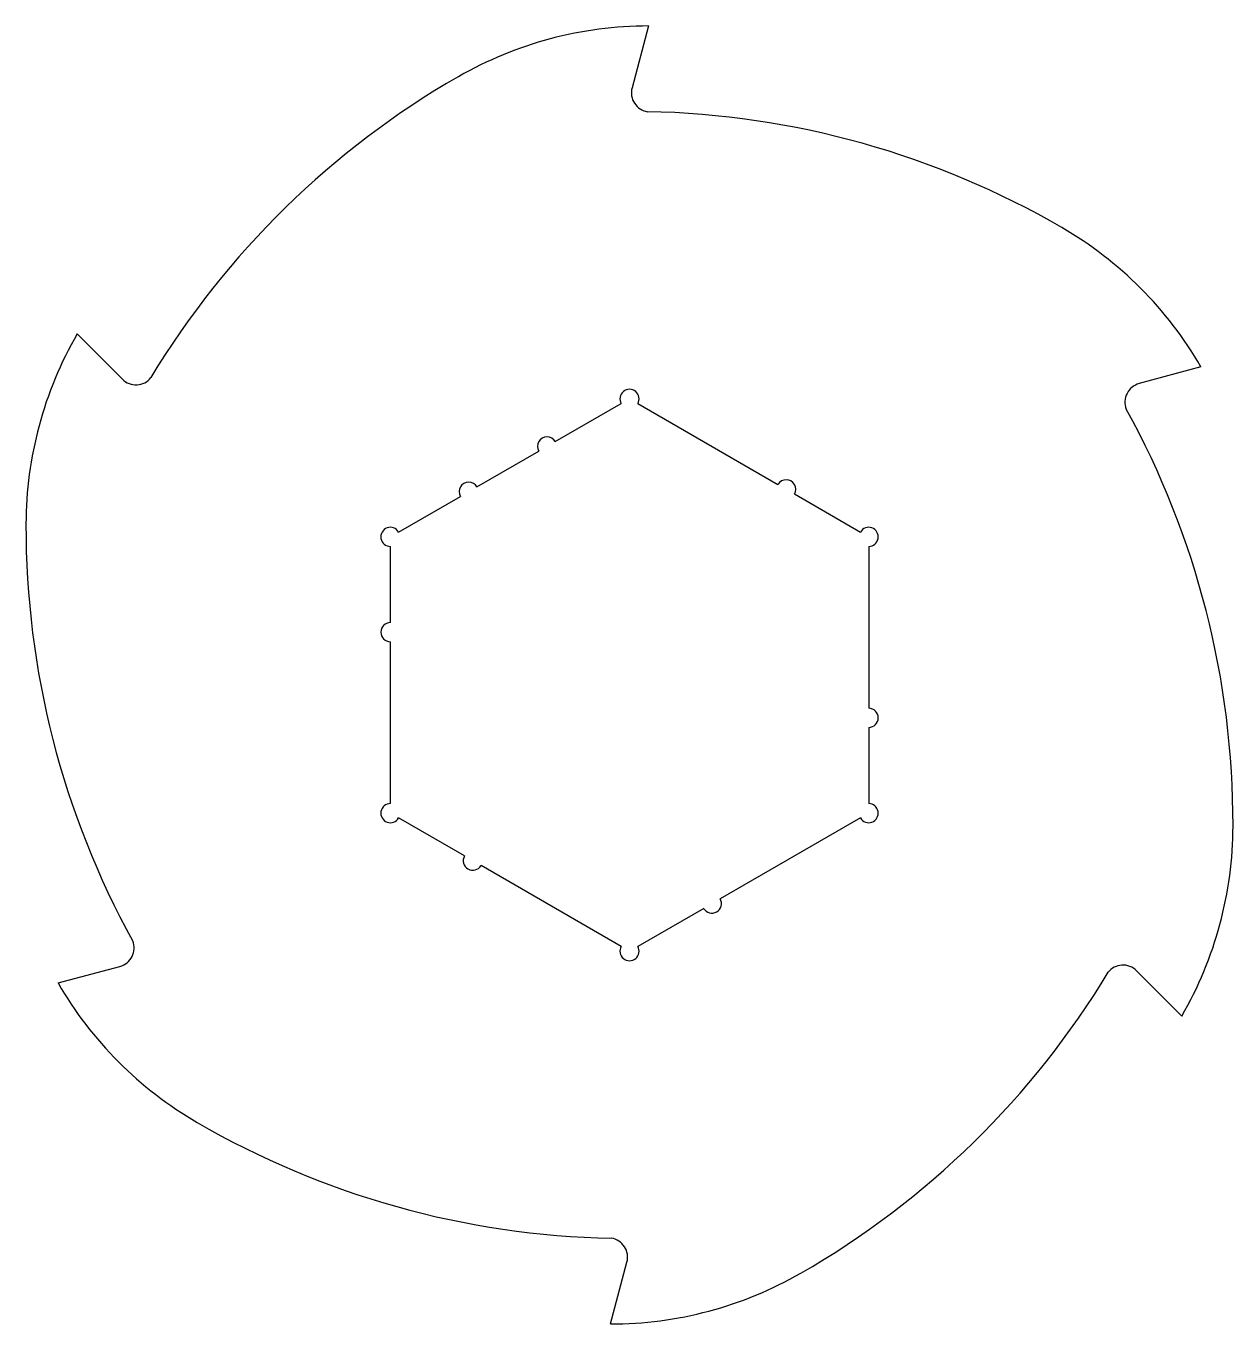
# Model space of a CAD drawing. Extents: x 289 to 416, y 304 to 440.
import ezdxf

# ---------------------------------------------------------------- set-up
doc = ezdxf.new("R2010")
doc.units = 0
doc.linetypes.add('SLD-CONTINUA', pattern=[0])
doc.layers.get('0').update_dxf_attribs({"linetype": 'CONTINUOUS'})

msp = doc.modelspace()

# ---------------------------------------------------------------- linework, layer by layer
at = {"color": 7, "linetype": 'SLD-CONTINUA'}
for p, q in [((354.4, 439.71), (352.66, 433.23)), ((294.54, 407.46), (299.29, 402.71)), ((412.25, 404), (405.77, 402.26)), ((344.62, 396.18), (351.53, 400.17)), ((353.26, 400.17), (367.94, 391.7)), ((336.42, 391.45), (342.89, 395.18)), ((328.21, 386.71), (334.69, 390.45)), ((369.67, 390.7), (376.58, 386.71)), ((327.35, 377.23), (327.35, 385.21)), ((377.45, 385.21), (377.45, 368.26)), ((327.35, 358.28), (327.35, 375.23)), ((377.45, 366.26), (377.45, 358.28)), ((335.12, 352.8), (328.21, 356.78)), ((376.58, 356.78), (361.9, 348.31)), ((351.53, 343.32), (336.85, 351.8)), ((360.17, 347.31), (353.26, 343.32)), ((292.54, 339.5), (299.02, 341.24)), ((410.25, 336.03), (405.51, 340.78)), ((350.4, 303.79), (352.13, 310.27))]:
    msp.add_line(p, q, dxfattribs=at)
for centre, radius, start, end in [((354.4, 399.71), 40, 90, 119.8795), ((379.3, 356.36), 90, 119.8795, 148.8717), ((354.59, 432.71), 2, 165, 261.4378), ((352.52, 340.75), 90, 59.8795, 88.8717), ((377.61, 384), 40, 30, 59.8795), ((329.18, 387.46), 40, 150, 179.8795), ((300.7, 404.13), 2, 225, 321.4378), ((352.4, 400.67), 1, 330, 210), ((406.29, 400.33), 2, 105, 201.4378), ((325.61, 356.14), 90, 359.8795, 28.8717), ((343.76, 395.68), 1, 30, 210), ((335.55, 390.95), 1, 30, 210), ((368.81, 391.2), 1, 330, 150), ((379.18, 387.35), 90, 179.8795, 208.8717), ((327.35, 386.21), 1, 30, 270), ((377.45, 386.21), 1, 270, 150), ((327.35, 376.23), 1, 90, 270), ((377.45, 367.26), 1, 270, 90), ((327.35, 357.28), 1, 90, 330), ((377.45, 357.28), 1, 210, 90), ((375.61, 356.03), 40, 330, 359.8795), ((335.98, 352.3), 1, 150, 330), ((361.03, 347.81), 1, 210, 30), ((298.51, 343.17), 2, 285, 21.4378), ((352.4, 342.82), 1, 150, 30), ((404.09, 339.37), 2, 45, 141.4378), ((325.49, 387.14), 90, 299.8795, 328.8717), ((327.18, 359.5), 40, 210, 239.8795), ((352.27, 402.75), 90, 239.8795, 268.8717), ((350.2, 310.79), 2, 345, 81.4378), ((350.4, 343.79), 40, 270, 299.8795)]:
    msp.add_arc(centre, radius, start, end, dxfattribs=at)

doc.saveas('drawing.dxf')
